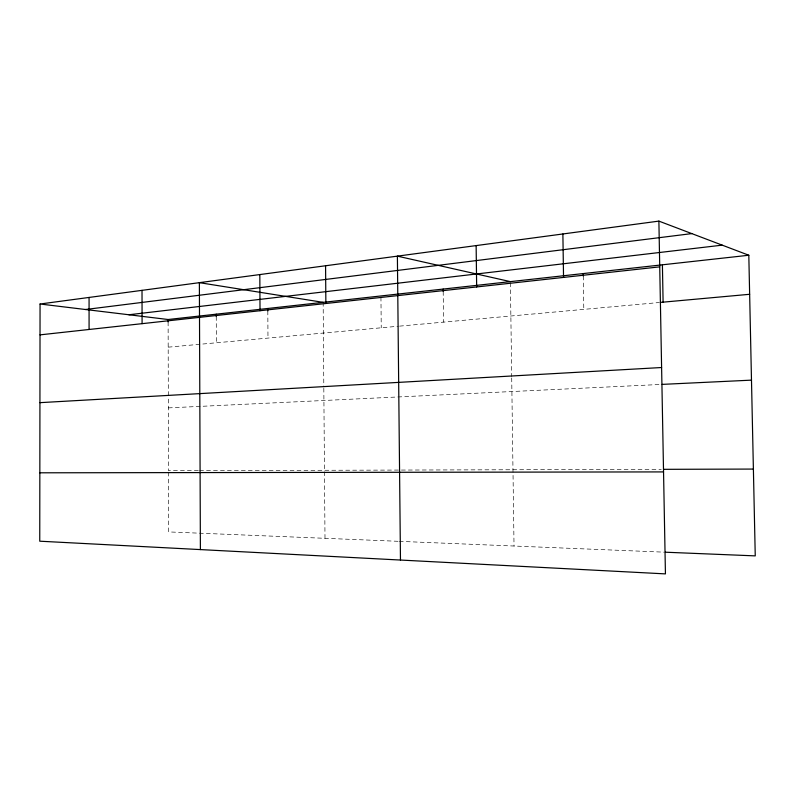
<?xml version="1.0" encoding="UTF-8"?>
<svg xmlns="http://www.w3.org/2000/svg" width="795" height="795" viewBox="0 0 795 795"><rect width="100%" height="100%" fill="white"/><g stroke="black" fill="none" stroke-linecap="round" stroke-linejoin="round"><path stroke-width="0.6" stroke-dasharray="3.98 2.98" d="M168.182 347.167L398.345 326.238M399.567 326.129L659.443 302.498M168.361 407.895L660.963 384.442M198.313 470.63L168.53 470.72L168.321 396.745M199.555 470.63L661.311 469.328M398.076 541.296L168.709 531.925L168.54 471.942M399.309 541.345L664.073 552.157M583.262 276.034L583.798 309.374M510.41 282.861L511.702 376.681M511.712 377.923L514.027 546.036M443.193 291.517L443.55 322.124M380.944 297.181L381.242 327.788M323.158 302.348L323.813 387.006M323.823 388.228L324.996 538.314M267.816 310.944L267.975 338.094M216.25 316.569L216.369 342.784M168.113 321.915L168.321 395.503"/><path stroke-width="1.19" d="M40.058 304.008L39.75 541.196L665.435 573.891L658.886 221.109L40.058 304.008L168.113 319.51L748.811 255.245L755.25 555.884L665.306 552.207M85.482 309.503L691.809 233.601M128.909 314.76L722.208 245.148M40.018 334.864L659.731 266.862M660.665 302.378L749.645 294.289M39.929 402.658L661.609 367.519M662.185 384.382L751.484 380.139M663.765 469.328L753.392 469.07M39.839 472.806L663.547 471.912M323.158 302.348L199.376 282.662L200.39 549.593M510.39 281.629L397.391 256.139L400.471 560.048M658.886 221.109L748.811 255.245M662.404 264.805L663.1 302.16M583.222 273.569L583.262 276.034M562.88 233.969L563.546 277.415M476.135 245.585L476.662 286.955M443.163 289.072L443.193 291.517M325.572 265.759L325.871 303.501M267.796 308.48L267.816 310.944M259.816 274.563L260.025 310.726M216.24 314.184L216.25 316.569M168.113 319.51L168.113 321.915M142.017 290.344L142.086 323.664M89.07 297.439L89.08 329.488"/></g></svg>
